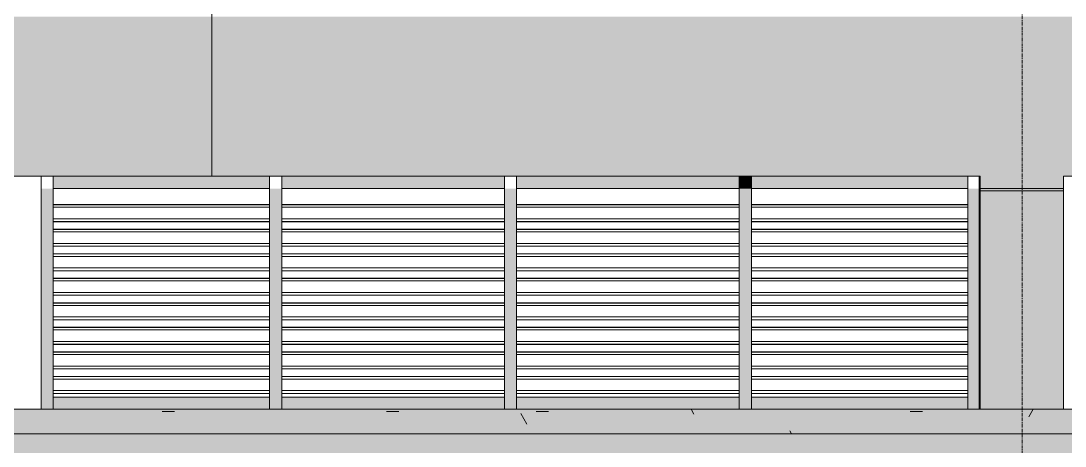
# Model space of a CAD drawing. Header units: millimetres. Extents: x 9199 to 175431, y -4466 to 35300.
# Drawn here: x 123521 to 127776, y 450 to 2183 of the extents above; entities that cross this region are included whole.
import ezdxf

# ---------------------------------------------------------------- set-up
doc = ezdxf.new("R2010")
doc.units = ezdxf.units.MM
doc.linetypes.add('Dash', pattern=[6, 3, -3])
doc.linetypes.add('Grid Line', pattern=[22.225, 12.7, -3.175, 3.175, -3.175])
for name, color, linetype, lineweight in [('0-2', 250, 'Continuous', 5), ('A-DETL-GENF-2', 9, 'Continuous', 9), ('A-DETL-THIN', 151, 'Continuous', 9), ('A-GLAZ-CWMG', 51, 'Continuous', 9), ('A-WALL', 113, 'Continuous', 9), ('A-WALL-PATT', 111, 'Continuous', 9), ('A-WALL-PATT-2', 111, 'Continuous', 5), ('C-PRKG', 70, 'Continuous', 9), ('C-PRKG-HDLN', 70, 'Dash', 9), ('S-COLS', 52, 'Continuous', 9), ('S-COLS-1', 7, 'Continuous', 9), ('S-GRID-1', 1, 'Grid Line', 9)]:
    doc.layers.add(name, color=color, linetype=linetype, lineweight=lineweight)

# ---------------------------------------------------------------- blocks, each defined once
blk = doc.blocks.new('NCV_TKTC_KET CAU_rvt-2-TKCS_MẶT ĐỨNG HƯỚNG TÂY')
at = {"layer": 'S-COLS-1'}
blk.add_line((-53711.9, 1550), (-53711.9, 600), dxfattribs=at)
blk = doc.blocks.new('BAI XE PCCC - BAI XE PCCC-V160-TKCS_MẶT ĐỨNG HƯỚNG TÂY')
at = {"layer": 'C-PRKG'}
blk.add_line((-61486.3, 600), (-46486.3, 600), dxfattribs=at)
at = {"layer": 'C-PRKG-HDLN'}
for p, q in [((-46511.3, 600), (-61486.3, 600)), ((-61461.3, 600), (-46486.3, 600))]:
    blk.add_line(p, q, dxfattribs=at)
blk = doc.blocks.new('Rectangular Mullion - 50 x 100mm-3796617-TKCS_MẶT ĐỨNG HƯỚNG TÂY')
at = {"layer": 'A-GLAZ-CWMG'}
blk.add_hatch(color=256, dxfattribs=at).paths.add_polyline_path([(-54305.5, 1500), (-53758.7, 1500), (-53758.7, 1550), (-54640.3, 1550), (-54640.3, 1500)])
for p, q in [((-54640.3, 1500), (-54640.3, 1550)), ((-53758.7, 1550), (-53758.7, 1500)), ((-54640.3, 1500), (-53758.7, 1500))]:
    blk.add_line(p, q, dxfattribs=at)
blk = doc.blocks.new('Rectangular Mullion - 50 x 100mm-3796618-TKCS_MẶT ĐỨNG HƯỚNG TÂY')
at = {"layer": 'A-GLAZ-CWMG'}
blk.add_hatch(color=256, dxfattribs=at).paths.add_polyline_path([(-56421.8, 1500), (-55647, 1500), (-55647, 1550), (-56553.7, 1550), (-56553.7, 1500)])
for p, q in [((-56553.7, 1500), (-56553.7, 1550)), ((-55647, 1550), (-55647, 1500)), ((-56553.7, 1500), (-55647, 1500))]:
    blk.add_line(p, q, dxfattribs=at)
blk = doc.blocks.new('Rectangular Mullion - 50 x 100mm-3796619-TKCS_MẶT ĐỨNG HƯỚNG TÂY')
at = {"layer": 'A-GLAZ-CWMG'}
blk.add_hatch(color=256, dxfattribs=at).paths.add_polyline_path([(-56603.7, 600), (-56603.7, 650), (-57485.3, 650), (-57485.3, 600), (-56839.3, 600)])
for p, q in [((-57485.3, 600), (-57485.3, 650)), ((-56603.7, 650), (-57485.3, 650)), ((-56603.7, 650), (-56603.7, 600))]:
    blk.add_line(p, q, dxfattribs=at)
blk = doc.blocks.new('Rectangular Mullion - 50 x 100mm-3796620-TKCS_MẶT ĐỨNG HƯỚNG TÂY')
at = {"layer": 'A-GLAZ-CWMG'}
blk.add_hatch(color=256, dxfattribs=at).paths.add_polyline_path([(-56553.7, 600), (-55647, 600), (-55647, 650), (-56553.7, 650)])
for p, q in [((-56553.7, 600), (-56553.7, 650)), ((-55647, 650), (-56553.7, 650)), ((-55647, 650), (-55647, 600))]:
    blk.add_line(p, q, dxfattribs=at)
blk = doc.blocks.new('Rectangular Mullion - 50 x 100mm-3089665-TKCS_MẶT ĐỨNG HƯỚNG TÂY')
at = {"layer": 'A-GLAZ-CWMG'}
blk.add_hatch(color=256, dxfattribs=at).paths.add_polyline_path([(-53711.9, 600), (-53711.9, 700), (-53758.7, 700), (-53758.7, 600)])
blk.add_line((-53758.7, 700), (-53758.7, 600), dxfattribs=at)
blk = doc.blocks.new('Rectangular Mullion - 50 x 100mm-3089666-TKCS_MẶT ĐỨNG HƯỚNG TÂY')
at = {"layer": 'A-GLAZ-CWMG'}
blk.add_hatch(color=256, dxfattribs=at).paths.add_polyline_path([(-53711.9, 700), (-53711.9, 800), (-53758.7, 800), (-53758.7, 700)])
blk.add_line((-53758.7, 800), (-53758.7, 700), dxfattribs=at)
blk = doc.blocks.new('Rectangular Mullion - 50 x 100mm-3089669-TKCS_MẶT ĐỨNG HƯỚNG TÂY')
at = {"layer": 'A-GLAZ-CWMG'}
blk.add_hatch(color=256, dxfattribs=at).paths.add_polyline_path([(-57485.3, 600), (-57485.3, 700), (-57535.3, 700), (-57535.3, 600)])
blk.add_line((-57485.3, 600), (-57485.3, 700), dxfattribs=at)
blk = doc.blocks.new('Rectangular Mullion - 50 x 100mm-3089670-TKCS_MẶT ĐỨNG HƯỚNG TÂY')
at = {"layer": 'A-GLAZ-CWMG'}
blk.add_hatch(color=256, dxfattribs=at).paths.add_polyline_path([(-57485.3, 700), (-57485.3, 800), (-57535.3, 800), (-57535.3, 700)])
blk.add_line((-57485.3, 700), (-57485.3, 800), dxfattribs=at)
blk = doc.blocks.new('Rectangular Mullion - MULLION LA SACH-3796621-TKCS_MẶT ĐỨNG HƯỚNG TÂY')
at = {"layer": 'A-GLAZ-CWMG'}
for p, q in [((-57485.3, 734.3), (-56603.7, 734.3)), ((-57485.3, 733.3), (-56603.7, 733.3)), ((-57485.3, 733.2), (-56603.7, 733.2)), ((-57485.3, 723.5), (-56603.7, 723.5)), ((-57485.3, 676.5), (-56603.7, 676.5)), ((-57485.3, 665), (-56603.7, 665)), ((-57485.3, 664.8), (-56603.7, 664.8))]:
    blk.add_line(p, q, dxfattribs=at)
blk = doc.blocks.new('Rectangular Mullion - MULLION LA SACH-3796622-TKCS_MẶT ĐỨNG HƯỚNG TÂY')
at = {"layer": 'A-GLAZ-CWMG'}
for p, q in [((-56553.7, 734.3), (-55647, 734.3)), ((-56553.7, 733.3), (-55647, 733.3)), ((-56553.7, 733.2), (-55647, 733.2)), ((-56553.7, 723.5), (-55647, 723.5)), ((-56553.7, 676.5), (-55647, 676.5)), ((-56553.7, 665), (-55647, 665)), ((-56553.7, 664.8), (-55647, 664.8))]:
    blk.add_line(p, q, dxfattribs=at)
blk = doc.blocks.new('Rectangular Mullion - 50 x 100mm-3089657-TKCS_MẶT ĐỨNG HƯỚNG TÂY')
at = {"layer": 'A-GLAZ-CWMG'}
blk.add_hatch(color=256, dxfattribs=at).paths.add_polyline_path([(-56553.7, 600), (-56553.7, 700), (-56603.7, 700), (-56603.7, 600)])
for p, q in [((-56603.7, 700), (-56603.7, 600)), ((-56553.7, 600), (-56553.7, 700))]:
    blk.add_line(p, q, dxfattribs=at)
blk = doc.blocks.new('Rectangular Mullion - 50 x 100mm-3089658-TKCS_MẶT ĐỨNG HƯỚNG TÂY')
at = {"layer": 'A-GLAZ-CWMG'}
blk.add_hatch(color=256, dxfattribs=at).paths.add_polyline_path([(-56553.7, 700), (-56553.7, 800), (-56603.7, 800), (-56603.7, 700)])
for p, q in [((-56603.7, 800), (-56603.7, 700)), ((-56553.7, 700), (-56553.7, 800))]:
    blk.add_line(p, q, dxfattribs=at)
blk = doc.blocks.new('Rectangular Mullion - 50 x 100mm-3089659-TKCS_MẶT ĐỨNG HƯỚNG TÂY')
at = {"layer": 'A-GLAZ-CWMG'}
blk.add_hatch(color=256, dxfattribs=at).paths.add_polyline_path([(-54640.3, 1500), (-54640.3, 1550), (-54690.3, 1550), (-54690.3, 1500)])
for p, q in [((-54690.3, 1550), (-54690.3, 1500)), ((-54640.3, 1500), (-54640.3, 1550))]:
    blk.add_line(p, q, dxfattribs=at)

msp = doc.modelspace()

# ---------------------------------------------------------------- hatches: boundary and pattern name
at = {"layer": 'A-DETL-GENF-2'}
h = msp.add_hatch(dxfattribs=at)
h.set_pattern_fill('FP_33', color=256, style=0, pattern_type=2)
h.set_pattern_definition([(0, (129582.6, 1200), (725.805, 725.805), [725.805, -725.805]), (0, (129582.6, 1472.2), (725.805, 725.805), [725.805, -725.805]), (0, (129582.6, 1744.35), (725.805, 725.805), [725.805, -725.805]), (90, (129673.3, 1835.1), (-725.805, 725.805), [725.805, -725.805]), (90, (129945.5, 1835.1), (-725.805, 725.805), [725.805, -725.805]), (90, (130217.7, 1835.1), (-725.805, 725.805), [725.805, -725.805])])
h.paths.add_polyline_path([(100378.3, -955.5), (168101.5, -955.5), (168101.5, 500), (100378.3, 500), (100378.3, -407.6)])
at = {"layer": 'A-WALL-PATT'}
h = msp.add_hatch(dxfattribs=at)
h.set_pattern_fill('FP_27', color=256, style=0, pattern_type=2)
h.set_pattern_definition([(0, (129582.6, 1200), (1219.2, 304.8), [50.29, -864.11, 50.29, -864.11, -4876.8]), (0, (129582.6, 1200), (1219.2, 304.8), [-1828.8, 50.292, -1778.508, 50.292, -864.108, -2133.6]), (0, (129582.6, 1200), (1219.2, 304.8), [-4572, 50.29, -559.31, 50.29, -1473.71]), (120, (130039.8, 1352.4), (-873.5645, 903.458), [50.29, -864.11, 50.29, -5740.91]), (120, (130039.8, 1352.4), (-873.5645, 903.458), [-964.69, -864.11, 50.29, -1778.51, -3048]), (120, (130039.8, 1352.4), (-873.5645, 903.458), [-3657.6, 50.29, -864.11, 50.29, -2083.31]), (120, (130039.8, 1352.4), (-873.5645, 903.458), [-4622.29, -559.31, 50.29, -1473.71]), (240, (130192.2, 1962), (-345.6355, -1208.258), [50.29, -864.11, 50.29, -5740.91]), (240, (130192.2, 1962), (-345.6355, -1208.258), [-964.69, -864.11, 50.29, -1778.51, -3048]), (240, (130192.2, 1962), (-345.6355, -1208.258), [-3657.6, 50.29, -864.11, 50.29, -2083.31]), (240, (130192.2, 1962), (-345.6355, -1208.258), [-4622.29, -559.31, 50.29, -1473.71])])
h.paths.add_polyline_path([(130007.2, 500), (140141.8, 500), (140141.8, 600), (119661.8, 600), (119661.8, 500), (128949, 500)])
h = msp.add_hatch(dxfattribs=at)
h.set_pattern_fill('FP_29', color=256, style=0, pattern_type=2)
h.set_pattern_definition([(349.695, (140390.804, 869.39), (3657.59817, -609.61005), [68.155, -6747.38]), (0, (140457.86, 857.2), (609.6, 609.6), [67.056, -542.544]), (18.435, (140524.92, 857.2), (1219.1992, 609.6016), [57.832, -1869.893]), (172.875, (140579.78, 875.49), (4267.1994, -609.59911), [49.148, -4865.604]), (174.806, (140531.01, 881.584), (6096.00395, -609.55472), [67.333, -6665.92]), (194.036, (140463.96, 887.68), (-1828.8022, -609.5924), [75.403, -2438.042]), (9.462, (140439.57, 869.39), (3048.00504, 609.5835), [37.081, -3670.971]), (353.66, (140476.15, 875.49), (-4876.8008, 609.58348), [55.202, -5464.96]), (185.711, (140531.01, 869.39), (-5486.39511, -609.63944), [61.264, -6065.139]), (168.69, (140470.05, 863.3), (2438.4, -609.6026), [31.084, -3077.279]), (354.806, (140335.94, 863.296), (-6096.00395, 609.55472), [67.333, -6665.92]), (348.69, (140403, 857.2), (-2438.4, 609.6026), [62.167, -3046.194]), (0, (140463.96, 845), (609.6, 609.6), [73.152, -536.448]), (20.556, (140537.11, 845.01), (3048.0001, 1219.19697), [52.084, -5156.34]), (3.814, (140585.876, 863.296), (8534.401155, 609.58889), [91.643, -9072.654]), (354.806, (140677.316, 869.39), (-6096.00395, 609.55472), [67.333, -6665.92]), (0, (140744.4, 863.3), (609.6, 609.6), [67.056, -542.544]), (5.194, (140201.83, 863.296), (6096.00395, 609.55472), [67.333, -6665.92]), (354.806, (140268.884, 869.39), (-6096.00395, 609.55472), [67.333, -6665.92]), (0, (140201.8, 875.5), (609.6, 609.6), [36.576, -573.024]), (5.194, (140238.404, 875.49), (6096.00395, 609.55472), [67.333, -6665.92]), (0, (140305.46, 881.6), (609.6, 609.6), [60.96, -548.64]), (10.305, (140366.42, 881.584), (-3657.59817, -609.61005), [68.155, -6747.38]), (5.194, (140433.476, 893.776), (6096.00395, 609.55472), [67.333, -6665.92]), (354.806, (140500.53, 899.87), (-6096.00395, 609.55472), [67.333, -6665.92]), (354.806, (140567.59, 893.776), (-6096.00395, 609.55472), [67.333, -6665.92]), (351.87, (140634.644, 887.68), (-3657.60043, 609.5929), [86.21, -4224.312]), (0, (140720, 875.5), (609.6, 609.6), [91.44, -518.16]), (347.471, (140695.604, 509.73), (3047.99888, -609.61085), [56.202, -5564.033]), (354.289, (140750.47, 497.536), (-5486.39511, 609.63944), [61.264, -6065.139]), (8.13, (140695.604, 509.73), (3657.60043, 609.5929), [43.105, -4267.418]), (9.462, (140738.28, 515.82), (3048.00504, 609.5835), [74.161, -3633.892]), (0, (140201.8, 528), (609.6, 609.6), [73.152, -536.448]), (350.538, (140274.98, 528.02), (-3048.00504, 609.5835), [37.081, -3670.971]), (201.801, (140311.56, 521.92), (1828.80447, 609.58684), [32.828, -3249.968]), (192.995, (140281.076, 509.73), (5486.39314, 1219.23746), [81.331, -8051.747]), (352.875, (140762.66, 509.73), (-4267.1994, 609.59911), [49.148, -4865.604]), (7.125, (140762.66, 509.73), (4267.1994, 609.59911), [49.148, -4865.604]), (0, (140201.8, 515.8), (609.6, 609.6), [48.768, -560.832]), (194.036, (140250.6, 515.82), (-1828.8022, -609.5924), [50.269, -2463.177]), (356.633, (140335.94, 534.112), (-9753.59439, 609.691875), [103.811, -10277.302]), (357.709, (140439.572, 528.016), (-14630.396648, 609.69909), [152.522, -15099.665]), (3.18, (140591.972, 521.92), (10363.19831, 609.63121), [109.897, -10879.823]), (9.462, (140701.7, 528.02), (3048.00504, 609.5835), [111.242, -3596.81]), (10.305, (140201.83, 473.15), (-3657.59817, -609.61005), [68.155, -6747.38]), (15.945, (140268.884, 485.34), (-2438.40422, -609.58315), [88.759, -4349.196]), (0, (140354.2, 509.7), (609.6, 609.6), [79.248, -530.352]), (351.87, (140433.48, 509.73), (-3657.60043, 609.5929), [86.21, -4224.312]), (3.576, (140518.82, 497.536), (9144.002965, 609.546796), [97.726, -9674.906]), (351.254, (140616.356, 503.63), (4267.20096, -609.58783), [80.18, -7937.856]), (345.964, (140695.6, 491.44), (-1828.8022, 609.5924), [75.403, -2438.042]), (0, (140768.76, 473.15), (609.6, 609.6), [42.672, -566.928]), (174.806, (140335.94, 534.11), (6096.00395, -609.55472), [134.665, -6598.587]), (355.236, (140201.83, 570.69), (-6705.59647, 609.64143), [146.811, -7193.745]), (0, (140348.13, 558.5), (609.6, 609.6), [140.208, -469.392]), (4.086, (140488.34, 558.496), (7924.79503, 609.65274), [171.123, -8385.02]), (0, (140659, 570.7), (609.6, 609.6), [152.4, -457.2]), (7.125, (140201.83, 442.67), (4267.1994, 609.59911), [147.443, -4767.311]), (6.34, (140348.13, 460.96), (4876.8008, 609.58348), [110.403, -5409.758]), (357.51, (140457.86, 473.152), (-13411.196973, 609.70439), [140.34, -13893.706]), (353.48, (140598.068, 467.056), (-15849.59217, 1828.855172), [214.749, -21260.135]), (3.013, (140201.83, 838.912), (10972.79715, 609.6408), [115.984, -11482.446]), (351.87, (140317.65, 845.01), (-3657.60043, 609.5929), [129.316, -4181.208]), (357.614, (140445.668, 826.72), (-14020.799432, 609.613717), [146.431, -14496.664]), (10.62, (140591.972, 820.624), (-6705.592456, -1219.239726), [99.236, -9824.334]), (0, (140689.5, 838.9), (609.6, 609.6), [121.92, -487.68]), (356.82, (140201.83, 912.064), (-10363.19831, 609.63121), [109.897, -10879.823]), (6.009, (140311.556, 905.968), (-6095.99899, -609.599175), [116.464, -11529.929]), (6.71, (140427.38, 918.16), (-5486.397345, -609.61573), [104.346, -10330.325]), (354.289, (140531.01, 930.35), (-5486.39511, 609.63944), [122.528, -6003.877]), (347.905, (140652.932, 918.16), (-5486.39487, 1219.22295), [87.281, -8640.862]), (9.462, (140738.28, 899.87), (3048.00504, 609.5835), [74.161, -3633.892]), (3.814, (140201.83, 796.24), (8534.401155, 609.58889), [91.643, -9072.654]), (347.196, (140293.268, 802.336), (-7924.80896, 1828.76326), [137.532, -13615.67]), (0, (140427.4, 771.86), (609.6, 609.6), [152.4, -457.2]), (5.44, (140579.78, 771.856), (-6705.60249, -609.560852), [128.595, -12730.932]), (6.71, (140707.796, 784.048), (-5486.397345, -609.61573), [104.346, -10330.325]), (0, (140201.8, 954.74), (609.6, 609.6), [103.632, -505.968]), (8.13, (140305.46, 954.74), (3657.60043, 609.5929), [172.421, -4138.102]), (357.614, (140476.148, 979.12), (-14020.799432, 609.613717), [146.431, -14496.664]), (354.472, (140622.452, 973.024), (12801.591011, -1219.302898), [189.859, -18796.025]), (6.843, (140201.828, 400), (-10363.195037, -1219.241277), [153.494, -15195.842]), (0, (140354.2, 418.3), (609.6, 609.6), [170.688, -438.912]), (356.348, (140524.916, 418.288), (-18897.604963, 1219.1266646), [287.095, -28422.422]), (0, (140201.8, 613.36), (609.6, 609.6), [146.304, -463.296]), (4.764, (140348.13, 613.36), (6705.59647, 609.64143), [146.811, -7193.745]), (358.152, (140494.436, 625.552), (-18287.996238, 609.724117), [189.074, -18718.355]), (357.274, (140683.412, 619.456), (-12192.004244, 609.534153), [128.161, -12687.945]), (354.806, (140201.83, 710.896), (-6096.00395, 609.55472), [134.665, -6598.587]), (0, (140335.94, 698.7), (609.6, 609.6), [195.072, -414.528]), (1.909, (140531.012, 698.704), (17678.401049, 609.553228), [182.982, -18115.176]), (3.576, (140713.892, 704.8), (9144.002965, 609.546796), [97.726, -9674.906])])
h.paths.add_polyline_path([(130007.2, 500), (140141.8, 500), (140141.8, 600), (119661.8, 600), (119661.8, 500), (128949, 500)])
at = {"layer": 'A-WALL-PATT-2'}
h = msp.add_hatch(color=256, dxfattribs=at)
h.paths.add_polyline_path([(119226.2, 600), (119576.2, 600), (119576.2, 1490), (119226.2, 1490), (119226.2, 688.4)])
h.paths.add_polyline_path([(119576.2, 1500), (119576.2, 1550), (124298.9, 1550), (124298.9, 2200), (116104.9, 2200), (116104.9, 1550), (119226.2, 1550), (119226.2, 1500), (119425.5, 1500)])
h = msp.add_hatch(color=256, dxfattribs=at)
h.paths.add_polyline_path([(127429.5, 600), (127770.2, 600), (127770.2, 1490), (127429.5, 1490), (127429.5, 688.4)])
h.paths.add_polyline_path([(127429.5, 1500), (127770.2, 1500), (127770.2, 1550), (132490.2, 1550), (132490.2, 2200), (124298.9, 2200), (124298.9, 1550), (127429.5, 1550)])
msp.add_hatch(color=256, dxfattribs=at).paths.add_polyline_path([(127770.2, 1490), (127770.2, 1500), (127429.5, 1500), (127429.5, 1490)])

# ---------------------------------------------------------------- linework, layer by layer
at = {"layer": 'A-DETL-THIN'}
msp.add_line((168101.5, 500), (100378.3, 500), dxfattribs=at)
at = {"layer": 'A-WALL'}
for p, q in [((124298.9, 5600), (124298.9, 1550)), ((119576.2, 1550), (127429.5, 1550)), ((127429.5, 1550), (127429.5, 600)), ((127770.2, 600), (127770.2, 1550)), ((127770.2, 1550), (135623.6, 1550)), ((127429.5, 1500), (127770.2, 1500)), ((127770.2, 1490), (127429.5, 1490)), ((140751.8, 600), (101791.2, 600))]:
    msp.add_line(p, q, dxfattribs=at)
at = {"layer": 'S-COLS'}
msp.add_line((123602.9, 1550), (123602.9, 600), dxfattribs=at)
at = {"layer": 'S-GRID-1'}
for p, q in [((127601.2, 634.2), (127601.2, 30542.5)), ((127601.2, -3115.8), (127601.2, 634.2))]:
    msp.add_line(p, q, dxfattribs=at)

# ---------------------------------------------------------------- block references
at = {"layer": '0-2'}
msp.add_blockref('NCV_TKTC_KET CAU_rvt-2-TKCS_MẶT ĐỨNG HƯỚNG TÂY', (181138.2, 0), dxfattribs=at)
at = {"layer": 'A-GLAZ-CWMG'}
for name, p in [('Rectangular Mullion - 50 x 100mm-3796617-TKCS_MẶT ĐỨNG HƯỚNG TÂY', (178293.2, 0)), ('Rectangular Mullion - 50 x 100mm-3796618-TKCS_MẶT ĐỨNG HƯỚNG TÂY', (181138.2, 0)), ('Rectangular Mullion - 50 x 100mm-3796618-TKCS_MẶT ĐỨNG HƯỚNG TÂY', (182094.8, 0)), ('Rectangular Mullion - 50 x 100mm-3089659-TKCS_MẶT ĐỨNG HƯỚNG TÂY', (181138.2, 0)), ('Rectangular Mullion - 50 x 100mm-3796617-TKCS_MẶT ĐỨNG HƯỚNG TÂY', (181138.2, 0)), ('Rectangular Mullion - 50 x 100mm-3089670-TKCS_MẶT ĐỨNG HƯỚNG TÂY', (181138.2, 700)), ('Rectangular Mullion - 50 x 100mm-3089658-TKCS_MẶT ĐỨNG HƯỚNG TÂY', (181138.2, 700)), ('Rectangular Mullion - 50 x 100mm-3089658-TKCS_MẶT ĐỨNG HƯỚNG TÂY', (182094.8, 700)), ('Rectangular Mullion - 50 x 100mm-3089658-TKCS_MẶT ĐỨNG HƯỚNG TÂY', (183051.5, 700)), ('Rectangular Mullion - 50 x 100mm-3089666-TKCS_MẶT ĐỨNG HƯỚNG TÂY', (181138.2, 700)), ('Rectangular Mullion - MULLION LA SACH-3796621-TKCS_MẶT ĐỨNG HƯỚNG TÂY', (181138.2, 700)), ('Rectangular Mullion - MULLION LA SACH-3796622-TKCS_MẶT ĐỨNG HƯỚNG TÂY', (181138.2, 700)), ('Rectangular Mullion - MULLION LA SACH-3796622-TKCS_MẶT ĐỨNG HƯỚNG TÂY', (182094.8, 700)), ('Rectangular Mullion - MULLION LA SACH-3796621-TKCS_MẶT ĐỨNG HƯỚNG TÂY', (183983.1, 700)), ('Rectangular Mullion - 50 x 100mm-3089670-TKCS_MẶT ĐỨNG HƯỚNG TÂY', (181138.2, 600)), ('Rectangular Mullion - 50 x 100mm-3089658-TKCS_MẶT ĐỨNG HƯỚNG TÂY', (181138.2, 600)), ('Rectangular Mullion - 50 x 100mm-3089658-TKCS_MẶT ĐỨNG HƯỚNG TÂY', (182094.8, 600)), ('Rectangular Mullion - 50 x 100mm-3089658-TKCS_MẶT ĐỨNG HƯỚNG TÂY', (183051.5, 600)), ('Rectangular Mullion - 50 x 100mm-3089666-TKCS_MẶT ĐỨNG HƯỚNG TÂY', (181138.2, 600)), ('Rectangular Mullion - MULLION LA SACH-3796621-TKCS_MẶT ĐỨNG HƯỚNG TÂY', (181138.2, 600)), ('Rectangular Mullion - MULLION LA SACH-3796622-TKCS_MẶT ĐỨNG HƯỚNG TÂY', (181138.2, 600)), ('Rectangular Mullion - MULLION LA SACH-3796622-TKCS_MẶT ĐỨNG HƯỚNG TÂY', (182094.8, 600)), ('Rectangular Mullion - MULLION LA SACH-3796621-TKCS_MẶT ĐỨNG HƯỚNG TÂY', (183983.1, 600)), ('Rectangular Mullion - 50 x 100mm-3089670-TKCS_MẶT ĐỨNG HƯỚNG TÂY', (181138.2, 500)), ('Rectangular Mullion - 50 x 100mm-3089658-TKCS_MẶT ĐỨNG HƯỚNG TÂY', (181138.2, 500)), ('Rectangular Mullion - 50 x 100mm-3089658-TKCS_MẶT ĐỨNG HƯỚNG TÂY', (182094.8, 500)), ('Rectangular Mullion - 50 x 100mm-3089658-TKCS_MẶT ĐỨNG HƯỚNG TÂY', (183051.5, 500)), ('Rectangular Mullion - 50 x 100mm-3089666-TKCS_MẶT ĐỨNG HƯỚNG TÂY', (181138.2, 500)), ('Rectangular Mullion - MULLION LA SACH-3796621-TKCS_MẶT ĐỨNG HƯỚNG TÂY', (181138.2, 500)), ('Rectangular Mullion - MULLION LA SACH-3796622-TKCS_MẶT ĐỨNG HƯỚNG TÂY', (181138.2, 500)), ('Rectangular Mullion - MULLION LA SACH-3796622-TKCS_MẶT ĐỨNG HƯỚNG TÂY', (182094.8, 500)), ('Rectangular Mullion - MULLION LA SACH-3796621-TKCS_MẶT ĐỨNG HƯỚNG TÂY', (183983.1, 500)), ('Rectangular Mullion - 50 x 100mm-3089670-TKCS_MẶT ĐỨNG HƯỚNG TÂY', (181138.2, 400)), ('Rectangular Mullion - 50 x 100mm-3089658-TKCS_MẶT ĐỨNG HƯỚNG TÂY', (181138.2, 400)), ('Rectangular Mullion - 50 x 100mm-3089658-TKCS_MẶT ĐỨNG HƯỚNG TÂY', (182094.8, 400)), ('Rectangular Mullion - 50 x 100mm-3089658-TKCS_MẶT ĐỨNG HƯỚNG TÂY', (183051.5, 400)), ('Rectangular Mullion - 50 x 100mm-3089666-TKCS_MẶT ĐỨNG HƯỚNG TÂY', (181138.2, 400)), ('Rectangular Mullion - MULLION LA SACH-3796621-TKCS_MẶT ĐỨNG HƯỚNG TÂY', (181138.2, 400)), ('Rectangular Mullion - MULLION LA SACH-3796622-TKCS_MẶT ĐỨNG HƯỚNG TÂY', (181138.2, 400)), ('Rectangular Mullion - MULLION LA SACH-3796622-TKCS_MẶT ĐỨNG HƯỚNG TÂY', (182094.8, 400)), ('Rectangular Mullion - MULLION LA SACH-3796621-TKCS_MẶT ĐỨNG HƯỚNG TÂY', (183983.1, 400)), ('Rectangular Mullion - 50 x 100mm-3089670-TKCS_MẶT ĐỨNG HƯỚNG TÂY', (181138.2, 300)), ('Rectangular Mullion - 50 x 100mm-3089658-TKCS_MẶT ĐỨNG HƯỚNG TÂY', (181138.2, 300)), ('Rectangular Mullion - 50 x 100mm-3089658-TKCS_MẶT ĐỨNG HƯỚNG TÂY', (182094.8, 300)), ('Rectangular Mullion - 50 x 100mm-3089658-TKCS_MẶT ĐỨNG HƯỚNG TÂY', (183051.5, 300)), ('Rectangular Mullion - 50 x 100mm-3089666-TKCS_MẶT ĐỨNG HƯỚNG TÂY', (181138.2, 300)), ('Rectangular Mullion - MULLION LA SACH-3796621-TKCS_MẶT ĐỨNG HƯỚNG TÂY', (181138.2, 300)), ('Rectangular Mullion - MULLION LA SACH-3796622-TKCS_MẶT ĐỨNG HƯỚNG TÂY', (181138.2, 300)), ('Rectangular Mullion - MULLION LA SACH-3796622-TKCS_MẶT ĐỨNG HƯỚNG TÂY', (182094.8, 300)), ('Rectangular Mullion - MULLION LA SACH-3796621-TKCS_MẶT ĐỨNG HƯỚNG TÂY', (183983.1, 300)), ('Rectangular Mullion - 50 x 100mm-3089670-TKCS_MẶT ĐỨNG HƯỚNG TÂY', (181138.2, 200)), ('Rectangular Mullion - 50 x 100mm-3089658-TKCS_MẶT ĐỨNG HƯỚNG TÂY', (181138.2, 200)), ('Rectangular Mullion - 50 x 100mm-3089658-TKCS_MẶT ĐỨNG HƯỚNG TÂY', (182094.8, 200)), ('Rectangular Mullion - 50 x 100mm-3089658-TKCS_MẶT ĐỨNG HƯỚNG TÂY', (183051.5, 200)), ('Rectangular Mullion - 50 x 100mm-3089666-TKCS_MẶT ĐỨNG HƯỚNG TÂY', (181138.2, 200)), ('Rectangular Mullion - 50 x 100mm-3089670-TKCS_MẶT ĐỨNG HƯỚNG TÂY', (181138.2, 100)), ('Rectangular Mullion - MULLION LA SACH-3796621-TKCS_MẶT ĐỨNG HƯỚNG TÂY', (181138.2, 200)), ('Rectangular Mullion - 50 x 100mm-3089658-TKCS_MẶT ĐỨNG HƯỚNG TÂY', (181138.2, 100)), ('Rectangular Mullion - MULLION LA SACH-3796622-TKCS_MẶT ĐỨNG HƯỚNG TÂY', (181138.2, 200)), ('Rectangular Mullion - 50 x 100mm-3089658-TKCS_MẶT ĐỨNG HƯỚNG TÂY', (182094.8, 100)), ('Rectangular Mullion - MULLION LA SACH-3796622-TKCS_MẶT ĐỨNG HƯỚNG TÂY', (182094.8, 200)), ('Rectangular Mullion - 50 x 100mm-3089658-TKCS_MẶT ĐỨNG HƯỚNG TÂY', (183051.5, 100)), ('Rectangular Mullion - MULLION LA SACH-3796621-TKCS_MẶT ĐỨNG HƯỚNG TÂY', (183983.1, 200)), ('Rectangular Mullion - 50 x 100mm-3089666-TKCS_MẶT ĐỨNG HƯỚNG TÂY', (181138.2, 100)), ('Rectangular Mullion - MULLION LA SACH-3796621-TKCS_MẶT ĐỨNG HƯỚNG TÂY', (181138.2, 100)), ('Rectangular Mullion - MULLION LA SACH-3796622-TKCS_MẶT ĐỨNG HƯỚNG TÂY', (181138.2, 100)), ('Rectangular Mullion - MULLION LA SACH-3796622-TKCS_MẶT ĐỨNG HƯỚNG TÂY', (182094.8, 100)), ('Rectangular Mullion - MULLION LA SACH-3796621-TKCS_MẶT ĐỨNG HƯỚNG TÂY', (183983.1, 100)), ('Rectangular Mullion - 50 x 100mm-3089670-TKCS_MẶT ĐỨNG HƯỚNG TÂY', (181138.2, 0)), ('Rectangular Mullion - 50 x 100mm-3089658-TKCS_MẶT ĐỨNG HƯỚNG TÂY', (181138.2, 0)), ('Rectangular Mullion - 50 x 100mm-3089658-TKCS_MẶT ĐỨNG HƯỚNG TÂY', (182094.8, 0)), ('Rectangular Mullion - 50 x 100mm-3089658-TKCS_MẶT ĐỨNG HƯỚNG TÂY', (183051.5, 0)), ('Rectangular Mullion - 50 x 100mm-3089666-TKCS_MẶT ĐỨNG HƯỚNG TÂY', (181138.2, 0)), ('Rectangular Mullion - MULLION LA SACH-3796621-TKCS_MẶT ĐỨNG HƯỚNG TÂY', (181138.2, 0)), ('Rectangular Mullion - MULLION LA SACH-3796622-TKCS_MẶT ĐỨNG HƯỚNG TÂY', (181138.2, 0)), ('Rectangular Mullion - MULLION LA SACH-3796622-TKCS_MẶT ĐỨNG HƯỚNG TÂY', (182094.8, 0)), ('Rectangular Mullion - MULLION LA SACH-3796621-TKCS_MẶT ĐỨNG HƯỚNG TÂY', (183983.1, 0)), ('Rectangular Mullion - 50 x 100mm-3089669-TKCS_MẶT ĐỨNG HƯỚNG TÂY', (181138.2, 0)), ('Rectangular Mullion - 50 x 100mm-3089657-TKCS_MẶT ĐỨNG HƯỚNG TÂY', (181138.2, 0)), ('Rectangular Mullion - 50 x 100mm-3089657-TKCS_MẶT ĐỨNG HƯỚNG TÂY', (182094.8, 0)), ('Rectangular Mullion - 50 x 100mm-3089657-TKCS_MẶT ĐỨNG HƯỚNG TÂY', (183051.5, 0)), ('Rectangular Mullion - 50 x 100mm-3089665-TKCS_MẶT ĐỨNG HƯỚNG TÂY', (181138.2, 0)), ('Rectangular Mullion - 50 x 100mm-3796619-TKCS_MẶT ĐỨNG HƯỚNG TÂY', (181138.2, 0)), ('Rectangular Mullion - 50 x 100mm-3796620-TKCS_MẶT ĐỨNG HƯỚNG TÂY', (181138.2, 0)), ('Rectangular Mullion - 50 x 100mm-3796620-TKCS_MẶT ĐỨNG HƯỚNG TÂY', (182094.8, 0)), ('Rectangular Mullion - 50 x 100mm-3796619-TKCS_MẶT ĐỨNG HƯỚNG TÂY', (183983.1, 0))]:
    msp.add_blockref(name, p, dxfattribs=at)
at = {"layer": 'C-PRKG'}
msp.add_blockref('BAI XE PCCC - BAI XE PCCC-V160-TKCS_MẶT ĐỨNG HƯỚNG TÂY', (181138.2, 0), dxfattribs=at)

doc.saveas('drawing.dxf')
